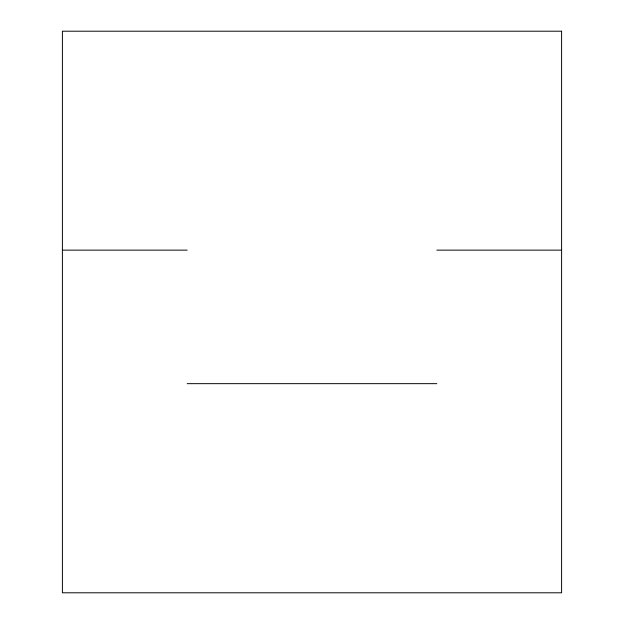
<?xml version="1.0" encoding="UTF-8"?>
<svg xmlns="http://www.w3.org/2000/svg" width="624" height="624" viewBox="0 0 624 624"><rect width="100%" height="100%" fill="white"/><g stroke="black" fill="none" stroke-linecap="round" stroke-linejoin="round"><path stroke-width="0.94" d="M62.4 250.138L187.2 250.138M436.8 250.138L561.6 250.138M187.2 383.659L436.8 383.659M561.6 31.2L62.4 31.2L62.4 592.8L561.6 592.8L561.6 31.2"/></g></svg>
